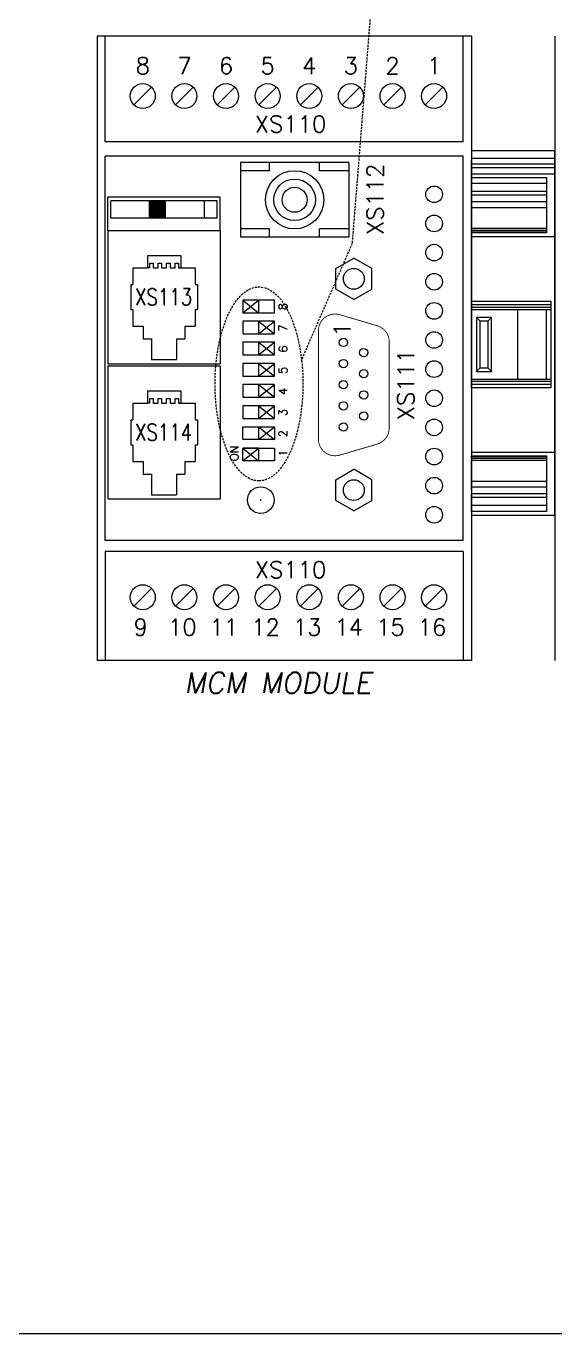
# Model space of a CAD drawing. Extents: x -2993 to 3661, y -4147 to -1441.
# Drawn here: x 1934.3 to 1997.8, y -3728.9 to -3571.8 of the extents above; entities that cross this region are included whole.
import ezdxf
from ezdxf.enums import TextEntityAlignment as Align

# ---------------------------------------------------------------- set-up
doc = ezdxf.new("R2010")
doc.units = 0
doc.header["$LTSCALE"] = 0.1
doc.header["$MEASUREMENT"] = 0
doc.linetypes.add('DASHED', pattern=[19.05, 12.7, -6.35])
doc.layers.get('0').update_dxf_attribs({"linetype": 'CONTINUOUS'})
doc.layers.add('DIM', color=5, linetype='CONTINUOUS')
doc.styles.get("Standard").update_dxf_attribs({"font": 'simplex.shx'})

msp = doc.modelspace()

# ---------------------------------------------------------------- hatches: boundary and pattern name
at = {"lineweight": 13}
h = msp.add_hatch(dxfattribs=at)
h.set_pattern_fill('ANSI37', color=256, angle=180, style=0)
h.set_pattern_definition([(225, (3222.30596, -1324.89315), (0.0883883476, -0.0883883476), []), (315, (3222.30596, -1324.89315), (0.0883883476, 0.0883883476), [])])
h.paths.add_polyline_path([(1949.03, -3594.78), (1950.94, -3594.78), (1950.94, -3592.75), (1949.03, -3592.75)])

# ---------------------------------------------------------------- linework, layer by layer
at = {"linetype": 'DASHED', "lineweight": 13, "ltscale": 0.2}
for p, q in [((1978.81, -3530.32), (1973.41, -3597.89)), ((1973.41, -3597.89), (1967.32, -3611.89))]:
    msp.add_line(p, q, dxfattribs=at)
at = {"lineweight": 13}
for p, q in [((1942.77, -3572.97), (1942.77, -3647.97)), ((1942.77, -3572.97), (1942.77, -3647.97)), ((1942.77, -3572.97), (1942.77, -3647.97)), ((1987.77, -3572.97), (1942.77, -3572.97)), ((1987.77, -3572.97), (1942.77, -3572.97)), ((1943.77, -3585.67), (1943.77, -3572.97)), ((1986.77, -3585.67), (1986.77, -3572.97)), ((1987.77, -3572.97), (1987.77, -3647.97)), ((1987.77, -3572.97), (1987.77, -3647.97)), ((1987.77, -3572.97), (1987.77, -3647.97)), ((1987.77, -3572.97), (1987.77, -3647.97)), ((1987.77, -3572.97), (1987.77, -3647.97)), ((1987.77, -3572.97), (1987.77, -3647.97)), ((1987.77, -3572.97), (1987.77, -3647.97)), ((1987.77, -3572.97), (1987.77, -3647.97)), ((1987.77, -3572.97), (1987.77, -3647.97)), ((1987.77, -3572.97), (1987.77, -3647.97)), ((1987.77, -3572.97), (1987.77, -3647.97)), ((1987.77, -3572.97), (1987.77, -3647.97)), ((1987.77, -3572.97), (1987.77, -3647.97)), ((1987.77, -3572.97), (1987.77, -3647.97)), ((1987.77, -3572.97), (1987.77, -3647.97)), ((1987.77, -3572.97), (1987.77, -3647.97)), ((1987.77, -3572.97), (1987.77, -3647.97)), ((1987.77, -3572.97), (1987.77, -3647.97)), ((1987.77, -3573.47), (1987.77, -3647.47)), ((1987.77, -3573.47), (1987.77, -3647.47)), ((1997.77, -3572.97), (1997.77, -3647.97)), ((1997.77, -3572.97), (1997.77, -3647.97)), ((1997.77, -3572.97), (1997.77, -3647.97)), ((1997.77, -3572.97), (1997.77, -3647.97)), ((1997.77, -3572.97), (1997.77, -3647.97)), ((1997.77, -3572.97), (1997.77, -3647.97)), ((1997.77, -3572.97), (1997.77, -3647.97)), ((1997.77, -3572.97), (1997.77, -3647.97)), ((1997.77, -3572.97), (1997.77, -3647.97)), ((1997.77, -3573.47), (1997.77, -3647.47)), ((1949.33, -3579.11), (1947.21, -3581.23)), ((1954.33, -3579.11), (1952.21, -3581.23)), ((1959.33, -3579.11), (1957.21, -3581.23)), ((1964.33, -3579.11), (1962.21, -3581.23)), ((1969.33, -3579.11), (1967.21, -3581.23)), ((1974.33, -3579.11), (1972.21, -3581.23)), ((1979.33, -3579.11), (1977.21, -3581.23)), ((1984.33, -3579.11), (1982.21, -3581.23)), ((1986.77, -3585.67), (1943.77, -3585.67)), ((1943.77, -3633.57), (1943.77, -3587.37)), ((1986.77, -3587.37), (1943.77, -3587.37)), ((1986.77, -3633.57), (1986.77, -3587.37)), ((1942.77, -3588.57), (1942.77, -3632.37)), ((1973.01, -3588.13), (1960.01, -3588.13)), ((1960.01, -3588.13), (1960.01, -3597.13)), ((1963.51, -3589.13), (1960.01, -3589.13)), ((1963.51, -3589.13), (1963.51, -3588.13)), ((1969.51, -3589.13), (1969.51, -3588.13)), ((1973.01, -3589.13), (1969.51, -3589.13)), ((1973.01, -3588.13), (1973.01, -3597.13)), ((1957.58, -3592.33), (1944.08, -3592.33)), ((1944.08, -3596.32), (1944.08, -3592.33)), ((1957.58, -3596.32), (1957.58, -3592.33)), ((1944.08, -3596.32), (1944.08, -3612.32)), ((1944.08, -3596.32), (1957.58, -3596.32)), ((1957.58, -3596.32), (1957.58, -3612.32)), ((1963.51, -3596.13), (1960.01, -3596.13)), ((1973.01, -3597.13), (1960.01, -3597.13)), ((1963.51, -3597.13), (1963.51, -3596.13)), ((1969.51, -3597.13), (1969.51, -3596.13)), ((1973.01, -3596.13), (1969.51, -3596.13)), ((1948.83, -3599.32), (1952.83, -3599.32)), ((1948.83, -3599.32), (1948.83, -3600.82)), ((1952.83, -3599.32), (1952.83, -3600.82)), ((1971.45, -3600.87), (1973.62, -3599.62)), ((1975.78, -3600.87), (1973.62, -3599.62)), ((1947.08, -3600.82), (1947.08, -3602.82)), ((1947.08, -3600.82), (1948.83, -3600.82)), ((1949.1, -3600.82), (1948.83, -3600.82)), ((1952.55, -3600.82), (1952.83, -3600.82)), ((1952.83, -3600.82), (1954.58, -3600.82)), ((1954.58, -3600.82), (1954.58, -3602.82)), ((1971.45, -3603.37), (1971.45, -3600.87)), ((1975.78, -3603.37), (1975.78, -3600.87)), ((1946.83, -3602.82), (1947.08, -3602.82)), ((1946.83, -3602.82), (1946.83, -3605.82)), ((1954.58, -3602.82), (1954.83, -3602.82)), ((1954.83, -3602.82), (1954.83, -3605.82)), ((1973.62, -3604.62), (1971.45, -3603.37)), ((1973.62, -3604.62), (1975.78, -3603.37)), ((1960.28, -3606.19), (1962.19, -3604.67)), ((1960.28, -3604.67), (1962.19, -3606.19)), ((1946.83, -3605.82), (1947.08, -3605.82)), ((1947.08, -3605.82), (1947.08, -3607.82)), ((1954.58, -3605.82), (1954.83, -3605.82)), ((1954.58, -3605.82), (1954.58, -3607.82)), ((1947.08, -3607.82), (1948.33, -3607.82)), ((1948.33, -3607.82), (1948.33, -3609.32)), ((1953.33, -3607.82), (1954.58, -3607.82)), ((1953.33, -3607.82), (1953.33, -3609.32)), ((1962.19, -3608.73), (1964.09, -3607.21)), ((1962.19, -3607.21), (1964.09, -3608.73)), ((1948.33, -3609.32), (1949.33, -3609.32)), ((1949.33, -3609.32), (1949.33, -3611.82)), ((1952.33, -3609.32), (1952.33, -3611.82)), ((1952.33, -3609.32), (1953.33, -3609.32)), ((1962.19, -3611.27), (1964.09, -3609.75)), ((1962.19, -3609.75), (1964.09, -3611.27)), ((1944.08, -3612.32), (1957.58, -3612.32)), ((1944.08, -3612.57), (1957.58, -3612.57)), ((1944.08, -3612.57), (1944.08, -3628.57)), ((1949.33, -3611.82), (1952.33, -3611.82)), ((1957.58, -3612.57), (1957.58, -3628.57)), ((1962.19, -3613.81), (1964.09, -3612.29)), ((1962.19, -3612.29), (1964.09, -3613.81)), ((1948.83, -3615.57), (1952.83, -3615.57)), ((1948.83, -3615.57), (1948.83, -3617.07)), ((1952.83, -3615.57), (1952.83, -3617.07)), ((1962.19, -3616.35), (1964.09, -3614.83)), ((1962.19, -3614.83), (1964.09, -3616.35)), ((1947.08, -3617.07), (1947.08, -3619.07)), ((1947.08, -3617.07), (1948.83, -3617.07)), ((1949.1, -3617.07), (1948.83, -3617.07)), ((1952.55, -3617.07), (1952.83, -3617.07)), ((1952.83, -3617.07), (1954.58, -3617.07)), ((1954.58, -3617.07), (1954.58, -3619.07)), ((1962.19, -3618.89), (1964.09, -3617.37)), ((1962.19, -3617.37), (1964.09, -3618.89)), ((1946.83, -3619.07), (1947.08, -3619.07)), ((1946.83, -3619.07), (1946.83, -3622.07)), ((1954.58, -3619.07), (1954.83, -3619.07)), ((1954.83, -3619.07), (1954.83, -3622.07)), ((1962.19, -3621.43), (1964.09, -3619.91)), ((1962.19, -3619.91), (1964.09, -3621.43)), ((1946.83, -3622.07), (1947.08, -3622.07)), ((1947.08, -3622.07), (1947.08, -3624.07)), ((1954.58, -3622.07), (1954.58, -3624.07)), ((1954.58, -3622.07), (1954.83, -3622.07)), ((1962.19, -3622.45), (1960.28, -3622.45)), ((1960.28, -3623.97), (1962.19, -3622.45)), ((1960.28, -3622.45), (1962.19, -3623.97)), ((1947.08, -3624.07), (1948.33, -3624.07)), ((1948.33, -3624.07), (1948.33, -3625.57)), ((1953.33, -3624.07), (1953.33, -3625.57)), ((1953.33, -3624.07), (1954.58, -3624.07)), ((1948.33, -3625.57), (1949.33, -3625.57)), ((1949.33, -3625.57), (1949.33, -3628.07)), ((1952.33, -3625.57), (1953.33, -3625.57)), ((1952.33, -3625.57), (1952.33, -3628.07)), ((1971.45, -3626.25), (1973.62, -3625)), ((1975.78, -3626.25), (1973.62, -3625)), ((1971.45, -3628.75), (1971.45, -3626.25)), ((1975.78, -3628.75), (1975.78, -3626.25)), ((1944.08, -3628.57), (1957.58, -3628.57)), ((1949.33, -3628.07), (1952.33, -3628.07)), ((1973.62, -3630), (1971.45, -3628.75)), ((1973.62, -3630), (1975.78, -3628.75)), ((1986.77, -3633.57), (1943.77, -3633.57)), ((1986.77, -3634.87), (1943.77, -3634.87)), ((1943.77, -3634.87), (1943.77, -3647.97)), ((1986.77, -3634.87), (1986.77, -3647.97)), ((1949.33, -3639.31), (1947.21, -3641.43)), ((1954.33, -3639.31), (1952.21, -3641.43)), ((1959.33, -3639.31), (1957.21, -3641.43)), ((1964.33, -3639.31), (1962.21, -3641.43)), ((1969.33, -3639.31), (1967.21, -3641.43)), ((1974.33, -3639.31), (1972.21, -3641.43)), ((1979.33, -3639.31), (1977.21, -3641.43)), ((1984.33, -3639.31), (1982.21, -3641.43)), ((1987.77, -3647.97), (1942.77, -3647.97))]:
    msp.add_line(p, q, dxfattribs=at)
at = {"color": 7, "linetype": 'Continuous', "lineweight": 13}
for p, q in [((1987.77, -3572.98), (1987.77, -3647.48)), ((1987.77, -3572.98), (1987.77, -3646.98)), ((1987.77, -3572.98), (1987.77, -3599.48)), ((1987.77, -3586.7), (1997.77, -3586.7)), ((1987.77, -3586.7), (1987.77, -3587.68)), ((1987.77, -3587.35), (1987.77, -3588.55)), ((1997.77, -3587.68), (1987.77, -3587.68)), ((1987.77, -3587.68), (1987.77, -3588.3)), ((1987.77, -3589.88), (1987.77, -3587.88)), ((1997.77, -3587.66), (1997.77, -3586.68)), ((1997.77, -3587.68), (1997.77, -3586.7)), ((1997.77, -3587.68), (1997.77, -3586.7)), ((1997.77, -3588.28), (1997.77, -3587.66)), ((1997.77, -3588.3), (1997.77, -3587.68)), ((1997.77, -3588.3), (1997.77, -3587.68)), ((1987.77, -3588.3), (1997.77, -3588.3)), ((1987.77, -3588.8), (1987.77, -3588.3)), ((1987.77, -3588.55), (1987.77, -3599.65)), ((1997.77, -3588.8), (1987.77, -3588.8)), ((1987.77, -3588.8), (1987.77, -3589.5)), ((1987.77, -3589.5), (1997.77, -3589.5)), ((1987.77, -3589.5), (1987.77, -3589.93)), ((1997.77, -3588.78), (1997.77, -3588.28)), ((1997.77, -3588.8), (1997.77, -3588.3)), ((1997.77, -3588.8), (1997.77, -3588.3)), ((1997.77, -3589.48), (1997.77, -3588.78)), ((1997.77, -3589.5), (1997.77, -3588.8)), ((1997.77, -3589.5), (1997.77, -3588.8)), ((1997.77, -3597.03), (1997.77, -3589.48)), ((1997.77, -3597.05), (1997.77, -3589.5)), ((1997.77, -3597.05), (1997.77, -3589.5)), ((1987.77, -3611.38), (1987.77, -3589.88)), ((1987.77, -3589.93), (1996.77, -3589.93)), ((1987.77, -3590.63), (1987.77, -3589.93)), ((1987.77, -3590.63), (1996.77, -3590.63)), ((1987.77, -3590.67), (1987.77, -3590.63)), ((1996.77, -3590.67), (1987.77, -3590.67)), ((1987.77, -3591.62), (1987.77, -3590.67)), ((1996.77, -3589.93), (1996.77, -3596.61)), ((1996.77, -3591.62), (1987.77, -3591.62)), ((1987.77, -3592.06), (1987.77, -3591.62)), ((1996.77, -3592.06), (1987.77, -3592.06)), ((1987.77, -3592.06), (1987.77, -3592.83)), ((1987.77, -3592.83), (1996.77, -3592.83)), ((1987.77, -3593.55), (1987.77, -3592.83)), ((1987.77, -3593.55), (1996.77, -3593.55)), ((1987.77, -3596.08), (1987.77, -3593.55)), ((1996.77, -3596.08), (1987.77, -3596.08)), ((1987.77, -3596.08), (1987.77, -3596.28)), ((1987.77, -3596.28), (1996.77, -3596.28)), ((1987.77, -3596.52), (1987.77, -3596.28)), ((1996.77, -3596.52), (1987.77, -3596.52)), ((1987.77, -3596.61), (1987.77, -3596.52)), ((1996.77, -3596.61), (1987.77, -3596.61)), ((1987.77, -3596.61), (1987.77, -3597.05)), ((1987.77, -3597.05), (1997.77, -3597.05)), ((1987.77, -3597.05), (1987.77, -3604.8)), ((1997.77, -3622.92), (1997.77, -3597.03)), ((1997.77, -3622.94), (1997.77, -3597.05)), ((1997.77, -3622.94), (1997.77, -3597.05)), ((1987.77, -3599.65), (1987.77, -3601.15)), ((1987.77, -3601.15), (1987.77, -3602.65)), ((1987.77, -3602.65), (1987.77, -3603.55)), ((1987.77, -3603.55), (1987.77, -3604.47)), ((1987.77, -3604.47), (1987.77, -3605.01)), ((1987.77, -3604.8), (1997.27, -3604.8)), ((1987.77, -3605.2), (1987.77, -3604.8)), ((1987.77, -3605.01), (1987.77, -3605.02)), ((1987.77, -3605.02), (1987.77, -3606.55)), ((1987.77, -3605.2), (1997.27, -3605.2)), ((1987.77, -3605.56), (1987.77, -3605.2)), ((1997.27, -3604.8), (1997.27, -3615.2)), ((1997.27, -3604.8), (1997.27, -3615.2)), ((1997.27, -3605.56), (1987.77, -3605.56)), ((1987.77, -3605.8), (1987.77, -3605.56)), ((1987.77, -3605.8), (1997.27, -3605.8)), ((1987.77, -3614.2), (1987.77, -3605.8)), ((1987.77, -3606.55), (1987.77, -3607.15)), ((1988.37, -3606.75), (1988.77, -3607.15)), ((1988.37, -3606.75), (1988.37, -3613.25)), ((1990.17, -3606.75), (1988.37, -3606.75)), ((1989.77, -3607.15), (1990.17, -3606.75)), ((1990.17, -3613.25), (1990.17, -3606.75)), ((1993.27, -3606), (1993.27, -3614)), ((1996.77, -3614), (1996.77, -3606)), ((1987.77, -3607.15), (1987.77, -3608.35)), ((1987.77, -3608.5), (1987.77, -3608.35)), ((1987.77, -3608.5), (1987.77, -3610.79)), ((1988.77, -3607.15), (1988.77, -3612.85)), ((1988.77, -3607.15), (1989.77, -3607.15)), ((1989.77, -3612.85), (1989.77, -3607.15)), ((1987.77, -3611.03), (1987.77, -3610.79)), ((1987.77, -3611.03), (1987.77, -3611.95)), ((1987.77, -3611.95), (1987.77, -3612.85)), ((1987.77, -3612.85), (1987.77, -3614.35)), ((1988.77, -3612.85), (1988.37, -3613.25)), ((1989.77, -3612.85), (1988.77, -3612.85)), ((1990.17, -3613.25), (1989.77, -3612.85)), ((1997.27, -3614.2), (1987.77, -3614.2)), ((1987.77, -3614.43), (1987.77, -3614.2)), ((1987.77, -3614.43), (1997.27, -3614.43)), ((1987.77, -3614.8), (1987.77, -3614.43)), ((1997.27, -3614.8), (1987.77, -3614.8)), ((1987.77, -3615.2), (1987.77, -3614.8)), ((1988.37, -3613.25), (1990.17, -3613.25)), ((1997.27, -3615.2), (1987.77, -3615.2)), ((1987.77, -3615.2), (1987.77, -3622.94)), ((1987.77, -3620.48), (1987.77, -3637.16)), ((1987.77, -3622.94), (1997.77, -3622.94)), ((1987.77, -3622.94), (1987.77, -3623.38)), ((1987.77, -3623.38), (1996.77, -3623.38)), ((1987.77, -3623.47), (1987.77, -3623.38)), ((1987.77, -3623.47), (1996.77, -3623.47)), ((1987.77, -3623.71), (1987.77, -3623.47)), ((1996.77, -3623.71), (1987.77, -3623.71)), ((1987.77, -3623.71), (1987.77, -3623.91)), ((1987.77, -3623.91), (1996.77, -3623.91)), ((1987.77, -3626.45), (1987.77, -3623.91)), ((1996.77, -3623.38), (1996.77, -3630.06)), ((1997.77, -3630.48), (1997.77, -3622.92)), ((1997.77, -3630.5), (1997.77, -3622.94)), ((1997.77, -3630.5), (1997.77, -3622.94)), ((1996.77, -3626.45), (1987.77, -3626.45)), ((1987.77, -3627.46), (1987.77, -3626.45)), ((1987.77, -3627.16), (1987.77, -3626.45)), ((1996.77, -3627.16), (1987.77, -3627.16)), ((1987.77, -3627.16), (1987.77, -3627.93)), ((1987.77, -3627.93), (1996.77, -3627.93)), ((1987.77, -3628.37), (1987.77, -3627.93)), ((1987.77, -3628.37), (1996.77, -3628.37)), ((1987.77, -3629.32), (1987.77, -3628.37)), ((1987.77, -3629.32), (1996.77, -3629.32)), ((1987.77, -3629.37), (1987.77, -3629.32)), ((1996.77, -3629.37), (1987.77, -3629.37)), ((1987.77, -3630.06), (1987.77, -3629.37)), ((1996.77, -3630.06), (1987.77, -3630.06)), ((1987.77, -3630.06), (1987.77, -3630.5)), ((1987.77, -3630.5), (1997.77, -3630.5)), ((1987.77, -3641.83), (1987.77, -3646.98))]:
    msp.add_line(p, q, dxfattribs=at)
at = {"linetype": 'Continuous', "lineweight": 13}
for p, q in [((1957.2, -3592.75), (1944.45, -3592.75)), ((1944.45, -3594.78), (1944.45, -3592.75)), ((1949.03, -3592.75), (1949.03, -3594.78)), ((1950.94, -3592.75), (1950.94, -3594.78)), ((1955.7, -3594.78), (1955.7, -3592.75)), ((1957.2, -3594.78), (1957.2, -3592.75)), ((1944.45, -3594.78), (1957.2, -3594.78)), ((1949.1, -3600.24), (1949.51, -3600.24)), ((1949.1, -3600.82), (1949.1, -3600.24)), ((1949.51, -3600.24), (1949.51, -3600.82)), ((1950.12, -3600.24), (1950.52, -3600.24)), ((1950.12, -3600.82), (1950.12, -3600.24)), ((1950.52, -3600.24), (1950.52, -3600.82)), ((1951.13, -3600.82), (1951.13, -3600.24)), ((1951.13, -3600.24), (1951.54, -3600.24)), ((1951.54, -3600.24), (1951.54, -3600.82)), ((1952.15, -3600.24), (1952.55, -3600.24)), ((1952.15, -3600.82), (1952.15, -3600.24)), ((1952.55, -3600.24), (1952.55, -3600.82)), ((1949.51, -3600.82), (1950.12, -3600.82)), ((1950.52, -3600.82), (1951.13, -3600.82)), ((1951.54, -3600.82), (1952.15, -3600.82)), ((1964.09, -3604.67), (1960.28, -3604.67)), ((1960.28, -3604.67), (1960.28, -3606.19)), ((1962.19, -3604.67), (1962.19, -3606.19)), ((1964.09, -3606.19), (1964.09, -3604.67)), ((1960.28, -3606.19), (1964.09, -3606.19)), ((1964.09, -3607.21), (1960.28, -3607.21)), ((1960.28, -3607.21), (1960.28, -3608.73)), ((1962.19, -3607.21), (1962.19, -3608.73)), ((1964.09, -3608.73), (1964.09, -3607.21)), ((1960.28, -3608.73), (1964.09, -3608.73)), ((1964.09, -3609.75), (1960.28, -3609.75)), ((1960.28, -3609.75), (1960.28, -3611.27)), ((1962.19, -3609.75), (1962.19, -3611.27)), ((1964.09, -3611.27), (1964.09, -3609.75)), ((1960.28, -3611.27), (1964.09, -3611.27)), ((1964.09, -3612.29), (1960.28, -3612.29)), ((1960.28, -3612.29), (1960.28, -3613.81)), ((1962.19, -3612.29), (1962.19, -3613.81)), ((1964.09, -3613.81), (1964.09, -3612.29)), ((1960.28, -3613.81), (1964.09, -3613.81)), ((1964.09, -3614.83), (1960.28, -3614.83)), ((1960.28, -3614.83), (1960.28, -3616.35)), ((1960.28, -3616.35), (1964.09, -3616.35)), ((1962.19, -3614.83), (1962.19, -3616.35)), ((1964.09, -3616.35), (1964.09, -3614.83)), ((1949.1, -3617.07), (1949.1, -3616.49)), ((1949.1, -3616.49), (1949.51, -3616.49)), ((1949.51, -3616.49), (1949.51, -3617.07)), ((1949.51, -3617.07), (1950.12, -3617.07)), ((1950.12, -3616.49), (1950.52, -3616.49)), ((1950.12, -3617.07), (1950.12, -3616.49)), ((1950.52, -3616.49), (1950.52, -3617.07)), ((1950.52, -3617.07), (1951.13, -3617.07)), ((1951.13, -3617.07), (1951.13, -3616.49)), ((1951.13, -3616.49), (1951.54, -3616.49)), ((1951.54, -3616.49), (1951.54, -3617.07)), ((1951.54, -3617.07), (1952.15, -3617.07)), ((1952.15, -3617.07), (1952.15, -3616.49)), ((1952.15, -3616.49), (1952.55, -3616.49)), ((1952.55, -3616.49), (1952.55, -3617.07)), ((1964.09, -3617.37), (1960.28, -3617.37)), ((1960.28, -3617.37), (1960.28, -3618.89)), ((1962.19, -3617.37), (1962.19, -3618.89)), ((1964.09, -3618.89), (1964.09, -3617.37)), ((1960.28, -3618.89), (1964.09, -3618.89)), ((1960.28, -3619.91), (1964.09, -3619.91)), ((1960.28, -3621.43), (1960.28, -3619.91)), ((1962.19, -3619.91), (1962.19, -3621.43)), ((1964.09, -3619.91), (1964.09, -3621.43)), ((1964.09, -3621.43), (1960.28, -3621.43)), ((1960.28, -3622.45), (1964.09, -3622.45)), ((1960.28, -3623.97), (1960.28, -3622.45)), ((1962.19, -3622.45), (1962.19, -3623.97)), ((1964.09, -3622.45), (1964.09, -3623.97)), ((1964.09, -3623.97), (1960.28, -3623.97))]:
    msp.add_line(p, q, dxfattribs=at)
at = {"lineweight": 13, "const_width": 0.1}
for points in [[(1969.37, -3608.35), (1969.37, -3621.38, 0.500706), (1971.93, -3623.3), (1976.43, -3621.98, 0.332706), (1977.87, -3620.06), (1977.87, -3609.67, 0.332706), (1976.43, -3607.76), (1971.93, -3606.43, 0.500706)], [(1962.49, -3628.7, 1), (1962.39, -3628.7, 1)]]:
    msp.add_lwpolyline(points, format="xyb", close=True, dxfattribs=at)
at = {"lineweight": 13}
for centre, radius in [((1948.27, -3580.17), 1.5), ((1953.27, -3580.17), 1.5), ((1958.27, -3580.17), 1.5), ((1963.27, -3580.17), 1.5), ((1968.27, -3580.17), 1.5), ((1973.27, -3580.17), 1.5), ((1978.27, -3580.17), 1.5), ((1983.27, -3580.17), 1.5), ((1966.51, -3592.63), 2.5), ((1983.27, -3591.97), 1), ((1983.27, -3595.47), 1), ((1983.27, -3598.97), 1), ((1973.62, -3602.12), 1.25), ((1983.27, -3602.47), 1), ((1983.27, -3605.97), 1), ((1983.27, -3609.47), 1), ((1972.37, -3609.76), 0.5), ((1974.81, -3610.98), 0.5), ((1972.37, -3612.3), 0.5), ((1974.81, -3613.52), 0.5), ((1983.27, -3612.97), 1), ((1972.37, -3614.84), 0.5), ((1974.81, -3616.06), 0.5), ((1983.27, -3616.47), 1), ((1972.37, -3617.38), 0.5), ((1972.37, -3619.92), 0.5), ((1972.37, -3619.92), 0.5), ((1974.81, -3618.6), 0.5), ((1983.27, -3619.97), 1), ((1983.27, -3623.47), 1), ((1962.44, -3628.7), 1.6), ((1973.62, -3627.5), 1.25), ((1983.27, -3626.97), 1), ((1983.27, -3630.47), 1), ((1948.27, -3640.37), 1.5), ((1953.27, -3640.37), 1.5), ((1958.27, -3640.37), 1.5), ((1963.27, -3640.37), 1.5), ((1968.27, -3640.37), 1.5), ((1973.27, -3640.37), 1.5), ((1978.27, -3640.37), 1.5), ((1983.27, -3640.37), 1.5)]:
    msp.add_circle(centre, radius, dxfattribs=at)
at = {"linetype": 'Continuous', "lineweight": 13}
for radius in [3.5, 1.5]:
    msp.add_circle((1966.51, -3592.63), radius, dxfattribs=at)
at = {"color": 7, "linetype": 'Continuous', "lineweight": 13}
for centre, start, end in [((1993.47, -3606), 90, 180), ((1996.57, -3606), 0, 90), ((1993.47, -3614), 180, 270), ((1996.57, -3614), 270, 0)]:
    msp.add_arc(centre, 0.2, start, end, dxfattribs=at)
at = {"linetype": 'DASHED', "lineweight": 13, "ltscale": 0.2}
msp.add_ellipse((1962.23, -3614.74), major_axis=(0, -11.65), ratio=0.453216, dxfattribs=at)
at = {"layer": 'DIM', "lineweight": 13}
msp.add_lwpolyline([(1775.93, -3225.1), (2359.75, -3225.1), (2359.75, -3728.86), (1775.93, -3728.86)], close=True, dxfattribs=at)

# ---------------------------------------------------------------- texts
at = {"lineweight": 13}
for s, p in [('8', (1948.27, -3577.53)), ('7', (1953.27, -3577.53)), ('6', (1958.27, -3577.53)), ('5', (1963.27, -3577.53)), ('4', (1968.27, -3577.53)), ('3', (1973.27, -3577.53)), ('2', (1978.27, -3577.53)), ('1', (1983.27, -3577.53)), ('XS110', (1966.02, -3584.53)), ('XS110', (1966.02, -3638.07))]:
    msp.add_text(s, height=2, dxfattribs=at).set_placement(p, align=Align.CENTER)
for s, p in [('XS112', (1976.17, -3592.57)), ('XS111', (1979.87, -3614.83))]:
    msp.add_text(s, height=2, rotation=90, dxfattribs=at).set_placement(p, align=Align.MIDDLE_CENTER)
at = {"lineweight": 13, "width": 0.8}
for s, p in [('XS113', (1950.77, -3604.3)), ('XS114', (1950.77, -3620.55))]:
    msp.add_text(s, height=2, dxfattribs=at).set_placement(p, align=Align.MIDDLE_CENTER)
at = {"linetype": 'Continuous', "lineweight": 13}
for s, p in [('8', (1965.62, -3605.91)), ('7', (1965.62, -3608.45)), ('6', (1965.62, -3610.99)), ('5', (1965.62, -3613.53)), ('4', (1965.62, -3616.07)), ('3', (1965.62, -3618.61)), ('2', (1965.62, -3621.15)), ('ON', (1959.76, -3624.02)), ('1', (1965.62, -3623.5))]:
    msp.add_text(s, height=1, rotation=90, dxfattribs=at).set_placement(p)
at = {"lineweight": 13}
msp.add_text('1', height=2, rotation=90, dxfattribs=at).set_placement((1973.21, -3608.22), align=Align.CENTER)
at = {"lineweight": 13, "text_generation_flag": 6}
for s, p in [('9', (1948.02, -3644.97)), ('10', (1953.02, -3644.97)), ('11', (1958.02, -3644.97)), ('12', (1963.02, -3644.97)), ('13', (1968.02, -3644.97)), ('14', (1973.02, -3644.97)), ('15', (1978.02, -3644.97)), ('16', (1983.02, -3644.97))]:
    msp.add_text(s, height=2, rotation=180, dxfattribs=at).set_placement(p, align=Align.CENTER)
at = {"lineweight": 13, "oblique": 10}
msp.add_text('MCM MODULE', height=2.5, dxfattribs=at).set_placement((1964.52, -3651.9), align=Align.CENTER)

doc.saveas('drawing.dxf')
